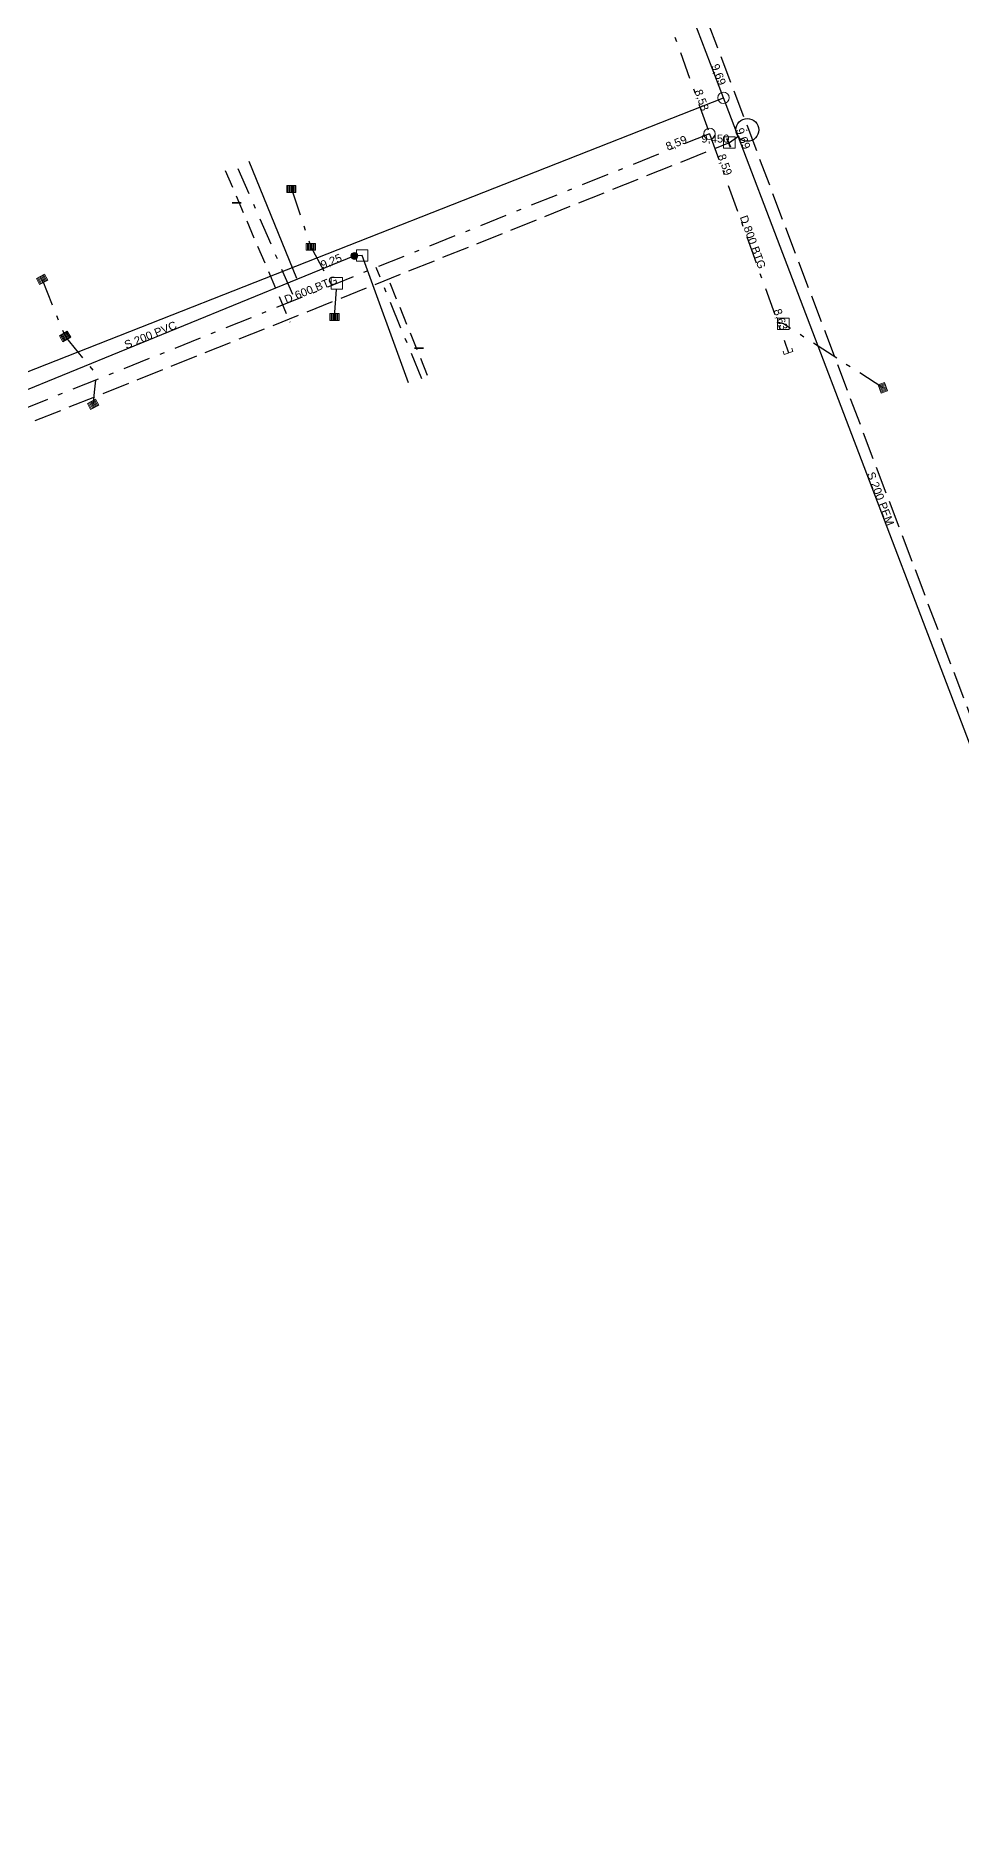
# Model space of a CAD drawing. Header units: metres. Extents: x 119005 to 120452, y 6146783 to 6149515.
# Drawn here: x 119596.4 to 119677.3, y 6148500.6 to 6148656.6 of the extents above; entities that cross this region are included whole.
import ezdxf
from ezdxf.enums import TextEntityAlignment as Align

# ---------------------------------------------------------------- set-up
doc = ezdxf.new("R2010")
doc.units = ezdxf.units.M
doc.header["$LTSCALE"] = 0.4
for name, pattern in [('Heldragen__fast_', [0]), ('Heldragen__skalber__', [0]), ('Streck_prick__fast_', [12, 6, -2.5, 1, -2.5]), ('Streckad', [8, 6, -2]), ('Streckad2', [6, 4, -2])]:
    doc.linetypes.add(name, pattern=pattern)
for name, color, linetype in [('AD_LINE', 83, 'Streck_prick__fast_'), ('D_LINE', 83, 'Streck_prick__fast_'), ('D_TEXT', 7, 'Continuous'), ('DNB_POINT', 83, 'Continuous'), ('DPL_POINT', 83, 'Continuous'), ('DPP_POINT', 3, 'Continuous'), ('DRB_POINT', 83, 'Continuous'), ('S_LINE', 243, 'Heldragen__fast_'), ('S_TEXT', 7, 'Continuous'), ('SD_LINE', 83, 'Streck_prick__fast_'), ('SIB_POINT', 243, 'Continuous'), ('SPL_POINT', 243, 'Continuous'), ('SS_LINE', 243, 'Heldragen__fast_'), ('SV_LINE', 173, 'Streckad2'), ('TA_LINE', 243, 'S-TRYCKLEDN'), ('TSNB_POINT', 243, 'Continuous'), ('V_LINE', 173, 'Streckad'), ('VAG_POINT', 173, 'Continuous'), ('VAV_POINT', 173, 'Continuous'), ('VPL_POINT', 173, 'Continuous'), ('VPL_TEXT', 173, 'Continuous'), ('VSV_POINT', 173, 'Continuous')]:
    doc.layers.add(name, color=color, linetype=linetype)
doc.styles.add('ISO', font='iso.shx')
doc.styles.add('Standard_CAD', font='ARIAL.TTF', dxfattribs={"height": 0.2})
doc.linetypes.add('S-TRYCKLEDN', pattern='A,10,0,["V",ISO,S=2,R=90,X=0,Y=-0.571]', length=10)

# ---------------------------------------------------------------- blocks, each defined once
blk = doc.blocks.new('DRB')
blk.add_hatch(color=0).paths.add_polyline_path([(0.3, 0.3), (0.3, -0.3)], flags=0)
at = {"color": 0, "linetype": 'Heldragen__skalber__', "lineweight": 0, "flags": 128}
for points in [[(-0.4, -0.3), (-0.4, 0.3), (0.4, 0.3), (0.4, -0.3), (-0.4, -0.3)], [(-0.3, 0.3), (-0.3, -0.3)], [(-0.2, 0.3), (-0.2, -0.3)], [(-0.1, 0.3), (-0.1, -0.3)], [(0, 0.3), (0, -0.3)], [(0.1, 0.3), (0.1, -0.3)], [(0.2, 0.3), (0.2, -0.3)], [(0.3, 0.3), (0.3, -0.3), (0.3, 0.3)]]:
    blk.add_lwpolyline(points, dxfattribs=at)
blk = doc.blocks.new('Ventil')
at = {"color": 0, "linetype": 'Heldragen__skalber__', "lineweight": 35, "flags": 128}
blk.add_lwpolyline([(-0.4, 0), (0.4, 0)], dxfattribs=at)
blk = doc.blocks.new('Rektangel')
at = {"color": 0, "linetype": 'Heldragen__skalber__', "lineweight": 0, "flags": 128}
blk.add_lwpolyline([(-0.5, -0.5), (-0.5, 0.5), (0.5, 0.5), (0.5, -0.5), (-0.5, -0.5)], dxfattribs=at)
blk = doc.blocks.new('SIB')
blk.add_hatch(color=0).paths.add_polyline_path([(0.3, 0, 1), (-0.3, 0, 1)], flags=0)
at = {"color": 0, "linetype": 'Heldragen__skalber__', "lineweight": 0, "flags": 128}
blk.add_lwpolyline([(0.3, 0, 1), (-0.3, 0, 1), (0.3, 0)], format="xyb", dxfattribs=at)
blk = doc.blocks.new('Cirkel')
blk.add_ellipse((0, 0), major_axis=(0.5, 0), ratio=1)
blk = doc.blocks.new('NB')
at = {"color": 0, "linetype": 'Heldragen__skalber__', "lineweight": 0}
blk.add_circle((0, 0), 0.5, dxfattribs=at)
blk = doc.blocks.new('Propp')
at = {"color": 0, "linetype": 'Heldragen__skalber__', "lineweight": 9, "flags": 128}
blk.add_lwpolyline([(-0.4, -0.3), (-0.4, 0), (0.4, 0), (0.4, -0.3)], dxfattribs=at)

msp = doc.modelspace()

# ---------------------------------------------------------------- linework, layer by layer
at = {"layer": 'AD_LINE', "flags": 128}
for points in [[(119618.72, 6148643.18), (119620.42, 6148638.12)], [(119620.42, 6148638.12), (119622.25, 6148634.74)], [(119596.92, 6148635.27), (119598.93, 6148630.27)], [(119622.49, 6148631.98), (119622.69, 6148634.92)], [(119598.93, 6148630.27), (119601.96, 6148626.59)], [(119670.44, 6148625.78), (119661.74, 6148631.38), (119661.2, 6148631.54)], [(119601.38, 6148624.33), (119601.63, 6148626.46)]]:
    msp.add_lwpolyline(points, dxfattribs=at)
at = {"layer": 'D_LINE', "flags": 128}
for points in [[(119630.03, 6148718.38), (119655.29, 6148648.01)], [(119655.29, 6148648.01), (119622.69, 6148634.92), (119585.81, 6148620.11)], [(119655.29, 6148648.01), (119662.2, 6148628.83)]]:
    msp.add_lwpolyline(points, dxfattribs=at)
at = {"layer": 'S_LINE', "flags": 128}
for points in [[(119656.5, 6148651.16), (119646.29, 6148677.97)], [(119681.57, 6148585.37), (119656.5, 6148651.16)], [(119624.23, 6148637.32), (119584.34, 6148621.01)]]:
    msp.add_lwpolyline(points, dxfattribs=at)
at = {"layer": 'SD_LINE', "flags": 128}
for points in [[(119614.04, 6148644.98), (119619.05, 6148633.46)], [(119630.12, 6148626.57), (119626.14, 6148636.3)]]:
    msp.add_lwpolyline(points, dxfattribs=at)
at = {"layer": 'SS_LINE', "flags": 128}
for points in [[(119615, 6148645.6), (119619.17, 6148635.39)], [(119628.95, 6148626.21), (119624.91, 6148637.36), (119624.23, 6148637.32)]]:
    msp.add_lwpolyline(points, dxfattribs=at)
at = {"layer": 'SV_LINE', "flags": 128}
for points in [[(119612.94, 6148644.8), (119618.6, 6148631.53)], [(119630.63, 6148626.87), (119627.35, 6148634.95)]]:
    msp.add_lwpolyline(points, dxfattribs=at)
at = {"layer": 'TA_LINE', "flags": 128}
msp.add_lwpolyline([(119504.5, 6148503.33), (119523.43, 6148561.76), (119549.21, 6148595.63), (119583.61, 6148622.46), (119656.5, 6148651.16)], dxfattribs=at)
at = {"layer": 'V_LINE', "flags": 128}
for points in [[(119731.41, 6148500.62), (119721.86, 6148516.28), (119682.5, 6148585.49), (119646.94, 6148679.47)], [(119509.45, 6148503.67), (119529.68, 6148562.84), (119552.23, 6148592), (119586.44, 6148618.95), (119657.02, 6148647.24), (119658.59, 6148648.35)]]:
    msp.add_lwpolyline(points, dxfattribs=at)

# ---------------------------------------------------------------- block references
at = {"layer": 'DNB_POINT'}
msp.add_blockref('NB', (119655.29, 6148648.01), dxfattribs=at)
at = {"layer": 'DPL_POINT'}
for p in [(119622.69, 6148634.92), (119661.74, 6148631.38)]:
    msp.add_blockref('Rektangel', p, dxfattribs=at)
at = {"layer": 'DPP_POINT', "rotation": 199.7666230137142}
msp.add_blockref('Propp', (119662.2, 6148628.83), dxfattribs=at)
at = {"layer": 'DRB_POINT'}
for p in [(119618.72, 6148643.18), (119620.42, 6148638.12), (119622.49, 6148631.98)]:
    msp.add_blockref('DRB', p, dxfattribs=at)
for p, rotation in [((119596.92, 6148635.27), 207.8338687691562), ((119598.93, 6148630.27), 209.8449506300654), ((119670.44, 6148625.78), 289.7840222067179), ((119601.38, 6148624.33), 208.0401335754033)]:
    msp.add_blockref('DRB', p, dxfattribs=dict(at, rotation=rotation))
at = {"layer": 'SIB_POINT'}
msp.add_blockref('SIB', (119624.23, 6148637.32), dxfattribs=at)
at = {"layer": 'SPL_POINT'}
msp.add_blockref('Rektangel', (119624.91, 6148637.36), dxfattribs=at)
at = {"layer": 'TSNB_POINT'}
msp.add_blockref('NB', (119656.5, 6148651.16), dxfattribs=at)
at = {"layer": 'VAG_POINT', "xscale": 2, "yscale": 2}
msp.add_blockref('Cirkel', (119658.59, 6148648.35), dxfattribs=at)
at = {"layer": 'VAV_POINT', "rotation": 291.7951040676271}
msp.add_blockref('Ventil', (119656.96, 6148647.21), dxfattribs=at)
at = {"layer": 'VPL_POINT'}
msp.add_blockref('Rektangel', (119657.02, 6148647.24), dxfattribs=at)
at = {"layer": 'VSV_POINT'}
for p in [(119613.94, 6148641.97), (119629.88, 6148629.25)]:
    msp.add_blockref('Ventil', p, dxfattribs=at)

# ---------------------------------------------------------------- texts
at = {"layer": 'D_TEXT', "style": 'Standard_CAD'}
for s, rotation, p in [('8,58', -70.2499, (119654.28, 6148650.84)), ('8,59', 21.8797, (119652.51, 6148646.89)), ('8,59', -70.1888, (119656.31, 6148645.19)), ('D 800 BTG', -70.1888, (119658.75, 6148638.42)), ('D 600 BTG', 21.8797, (119620.55, 6148634.06)), ('8,63', -70.1888, (119661.19, 6148631.65))]:
    msp.add_text(s, height=0.7, rotation=rotation, dxfattribs=at).set_placement(p, align=Align.CENTER)
at = {"layer": 'S_TEXT', "style": 'Standard_CAD'}
for s, rotation, p in [('9,69', -69.1412, (119655.43, 6148653.96)), ('9,69', -69.1412, (119657.57, 6148648.36)), ('9,25', 22.2286, (119621.45, 6148636.18)), ('S 200 PVC', 22.2286, (119604.29, 6148629.17)), ('S 200 PEM', -69.1412, (119669.04, 6148618.26))]:
    msp.add_text(s, height=0.7, rotation=rotation, dxfattribs=at).set_placement(p)
at = {"layer": 'VPL_TEXT', "style": 'Standard_CAD'}
msp.add_text('9,450', height=0.7, dxfattribs=at).set_placement((119657.02, 6148647.24), align=Align.RIGHT)

doc.saveas('drawing.dxf')
